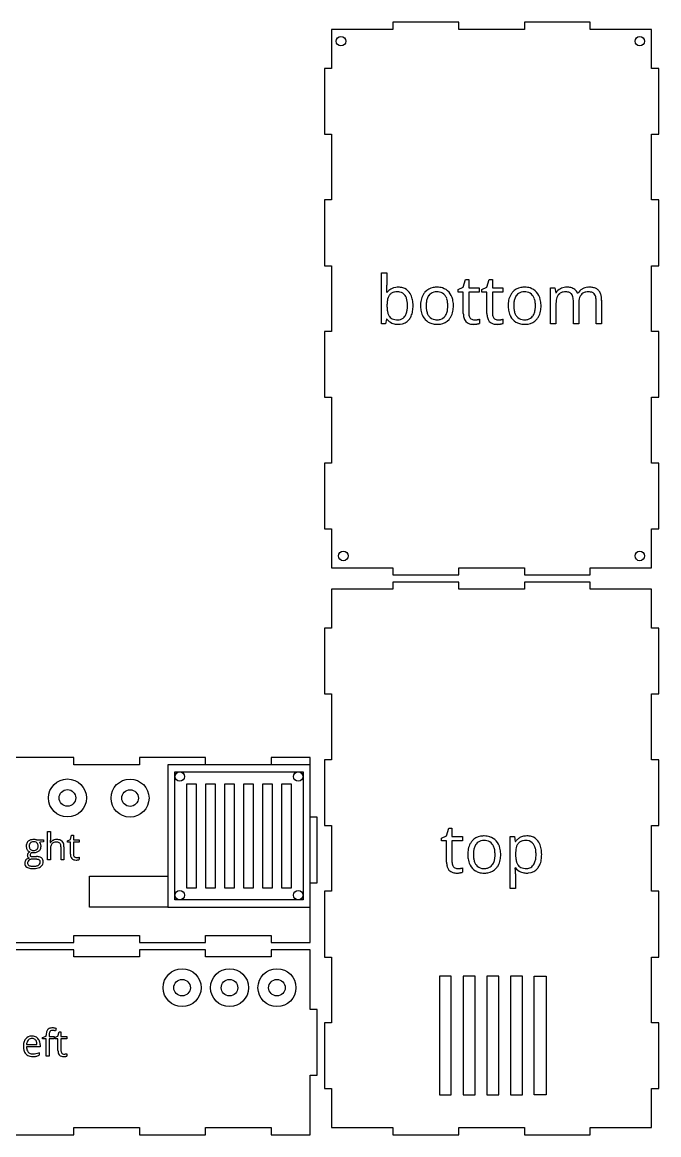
# Model space of a CAD drawing. Header units: centimetres. Extents: x 0 to 52.1, y 0 to 47.2.
# Drawn here: x 25.26 to 52.1, y 0.3 to 47.2 of the extents above; entities that cross this region are included whole.
import ezdxf

# ---------------------------------------------------------------- set-up
doc = ezdxf.new("R2010")
doc.units = ezdxf.units.CM
doc.header["$MEASUREMENT"] = 0
for name, color, linetype in [('box v5_bottom_labelLayer', 7, 'Continuous'), ('box v5_bottom_outsideCutPath', 7, 'Continuous'), ('box v5_left_labelLayer', 7, 'Continuous'), ('box v5_left_outsideCutPath', 7, 'Continuous'), ('box v5_right_labelLayer', 7, 'Continuous'), ('box v5_right_outsideCutPath', 7, 'Continuous'), ('box v5_Sketch13', 7, 'Continuous'), ('box v5_Sketch15', 7, 'Continuous'), ('box v5_Sketch16', 7, 'Continuous'), ('box v5_Sketch19', 7, 'Continuous'), ('box v5_top_labelLayer', 7, 'Continuous'), ('box v5_top_outsideCutPath', 7, 'Continuous')]:
    doc.layers.add(name, color=color, linetype=linetype)

msp = doc.modelspace()

# ---------------------------------------------------------------- linework, layer by layer
at = {"layer": 'box v5_bottom_labelLayer'}
for p, q in [((40.411, 34.493), (40.411, 36.635)), ((40.411, 36.635), (40.64, 36.635)), ((40.64, 36.635), (40.64, 36.115)), ((43.859, 36.029), (43.955, 36.351)), ((43.955, 36.351), (44.088, 36.351)), ((44.088, 36.351), (44.088, 36.002)), ((44.854, 36.029), (44.951, 36.351)), ((44.951, 36.351), (45.083, 36.351)), ((45.083, 36.351), (45.083, 36.002)), ((40.629, 35.801), (40.64, 35.801)), ((43.643, 35.934), (43.859, 36.029)), ((43.643, 35.824), (43.643, 35.934)), ((43.859, 35.824), (43.643, 35.824)), ((43.859, 34.926), (43.859, 35.824)), ((44.088, 36.002), (44.525, 36.002)), ((44.525, 35.824), (44.088, 35.824)), ((44.088, 35.824), (44.088, 34.936)), ((44.525, 36.002), (44.525, 35.824)), ((44.638, 35.934), (44.854, 36.029)), ((44.638, 35.824), (44.638, 35.934)), ((44.854, 35.824), (44.638, 35.824)), ((44.854, 34.926), (44.854, 35.824)), ((45.083, 36.002), (45.521, 36.002)), ((45.083, 35.824), (45.083, 34.936)), ((45.521, 35.824), (45.083, 35.824)), ((45.521, 36.002), (45.521, 35.824)), ((47.537, 36.002), (47.723, 36.002)), ((47.537, 34.493), (47.537, 36.002)), ((47.723, 36.002), (47.76, 35.795)), ((47.76, 35.795), (47.771, 35.795)), ((48.68, 35.773), (48.691, 35.773)), ((47.765, 35.284), (47.765, 34.493)), ((48.498, 34.493), (48.498, 35.474)), ((48.726, 35.335), (48.726, 34.493)), ((49.46, 34.493), (49.46, 35.474)), ((49.689, 35.477), (49.689, 34.493)), ((40.575, 34.493), (40.411, 34.493)), ((40.623, 34.687), (40.575, 34.493)), ((40.64, 34.687), (40.623, 34.687)), ((44.536, 34.681), (44.536, 34.506)), ((45.532, 34.681), (45.532, 34.506)), ((47.765, 34.493), (47.537, 34.493)), ((48.726, 34.493), (48.498, 34.493)), ((49.689, 34.493), (49.46, 34.493))]:
    msp.add_line(p, q, dxfattribs=at)
for centre, radius, start, end in [((35.874, 36.111), 4.766, 358.1123, 0.0484), ((37.2, 36.066), 3.438, 355.7239, 358.1259), ((37.784, 36.026), 2.854, 355.4715, 355.6528), ((41.066, 35.503), 0.52, 95.1835, 145.1109), ((41.057, 35.467), 0.391, 143.3382, 161.256), ((40.984, 35.515), 0.304, 120.1403, 142.4249), ((41.028, 35.433), 0.397, 100.4469, 119.6701), ((41.075, 35.193), 0.642, 89.5731, 100.7324), ((41.112, 35.246), 0.781, 89.8743, 96.8146), ((41.084, 35.306), 0.529, 78.6781, 90.375), ((41.12, 35.328), 0.699, 74.2393, 90.5624), ((41.128, 35.497), 0.333, 35.5408, 79.8011), ((41.166, 35.497), 0.523, 38.5631, 74.067), ((41.091, 35.47), 0.379, 32.7034, 35.5243), ((40.989, 35.412), 0.497, 15.7779, 32.0151), ((41.047, 35.405), 0.674, 16.4709, 38.4075), ((42.839, 35.336), 0.776, 150.7111, 169.4695), ((42.71, 35.402), 0.631, 138.176, 150.2287), ((42.689, 35.419), 0.605, 99.1759, 137.9833), ((42.783, 35.403), 0.473, 142.9026, 162.375), ((42.694, 35.465), 0.364, 103.4685, 142.3119), ((42.748, 35.141), 0.888, 89.7326, 100.076), ((42.74, 35.291), 0.544, 89.4806, 103.8805), ((42.748, 35.259), 0.576, 79.3453, 90.3175), ((42.759, 35.261), 0.768, 73.5223, 90.5692), ((42.792, 35.454), 0.376, 37.9578, 80.4006), ((42.805, 35.425), 0.598, 41.1446, 73.2134), ((42.715, 35.4), 0.471, 20.0257, 37.4351), ((42.719, 35.351), 0.712, 13.5014, 41.0703), ((46.533, 35.336), 0.776, 150.7111, 169.4695), ((46.405, 35.402), 0.631, 138.176, 150.2287), ((46.383, 35.419), 0.605, 99.1759, 137.9833), ((46.478, 35.403), 0.473, 142.9026, 162.375), ((46.389, 35.465), 0.364, 103.4685, 142.3119), ((46.442, 35.141), 0.888, 89.7326, 100.076), ((46.434, 35.291), 0.544, 89.4806, 103.8805), ((46.443, 35.259), 0.576, 79.3453, 90.3175), ((46.454, 35.261), 0.768, 73.5223, 90.5692), ((46.486, 35.454), 0.376, 37.9578, 80.4006), ((46.499, 35.425), 0.598, 41.1446, 73.2134), ((46.409, 35.4), 0.471, 20.0257, 37.4351), ((46.413, 35.351), 0.712, 13.5014, 41.0703), ((48.158, 35.567), 0.449, 117.121, 149.5424), ((48.172, 35.476), 0.383, 143.077, 161.3914), ((48.102, 35.523), 0.3, 123.7021, 142.3022), ((48.132, 35.472), 0.359, 101.1546, 123.0656), ((48.204, 35.486), 0.543, 93.8343, 117.5072), ((48.175, 35.267), 0.568, 89.5573, 101.4832), ((48.217, 35.374), 0.655, 89.9662, 94.2832), ((48.181, 35.3), 0.535, 85.5238, 90.0793), ((48.224, 35.281), 0.748, 77.5572, 90.5513), ((48.196, 35.455), 0.379, 72.3601, 85.9562), ((48.24, 35.587), 0.24, 41.0611, 72.8994), ((48.294, 35.58), 0.442, 52.7027, 78.0054), ((48.209, 35.567), 0.276, 20.7071, 40.0217), ((48.072, 35.515), 0.423, 7.9864, 20.795), ((48.318, 35.626), 0.39, 22.2098, 51.4971), ((49.105, 35.536), 0.477, 119.4042, 150.1829), ((49.122, 35.475), 0.378, 140.9765, 161.17), ((49.061, 35.519), 0.303, 122.3597, 140.2884), ((49.158, 35.455), 0.573, 118.2583, 120.063), ((49.158, 35.449), 0.579, 95.8635, 117.9693), ((49.095, 35.459), 0.372, 101.0032, 121.784), ((49.139, 35.247), 0.588, 89.5621, 101.2962), ((49.177, 35.308), 0.721, 89.9197, 96.2618), ((49.144, 35.304), 0.531, 85.8144, 90.0686), ((49.183, 35.235), 0.795, 79.9361, 90.3804), ((49.158, 35.455), 0.379, 72.6396, 86.2568), ((49.202, 35.587), 0.241, 41.0408, 73.1793), ((49.236, 35.521), 0.503, 62.9723, 80.1665), ((49.172, 35.567), 0.276, 20.7071, 40.0217), ((49.034, 35.515), 0.423, 7.9864, 20.795), ((49.292, 35.635), 0.377, 44.229, 62.6229), ((49.275, 35.628), 0.394, 19.5612, 43.3161), ((49.036, 35.538), 0.649, 7.5042, 19.9645), ((42.401, 35.25), 1.761, 177.6177, 180.0425), ((42.151, 35.243), 1.511, 179.7763, 185.7075), ((41.871, 35.277), 1.231, 171.0668, 177.8457), ((41.362, 35.359), 0.715, 160.8927, 171.2334), ((40.661, 35.315), 0.838, 6.1649, 16.0396), ((40.153, 35.257), 1.35, 359.7681, 6.3095), ((40.193, 35.246), 1.31, 353.4935, 0.2205), ((40.705, 35.298), 1.032, 5.1339, 16.7973), ((40.4, 35.241), 1.34, 350.6563, 0.338), ((40.273, 35.252), 1.467, 359.8779, 5.4094), ((43.242, 35.257), 1.187, 169.2443, 180.3881), ((43.199, 35.244), 1.143, 179.7745, 189.0933), ((43.5, 35.254), 1.208, 173.0086, 180.2464), ((43.449, 35.243), 1.157, 179.706, 187.9161), ((43.063, 35.309), 0.768, 162.0653, 173.1675), ((42.482, 35.314), 0.719, 7.744, 20.069), ((42.064, 35.254), 1.14, 359.7076, 7.8973), ((42.001, 35.244), 1.204, 353.5363, 0.2014), ((42.386, 35.264), 1.055, 1.1277, 13.88), ((42.261, 35.241), 1.181, 349.1762, 0.3863), ((42.1, 35.249), 1.342, 359.9919, 1.5419), ((46.936, 35.257), 1.187, 169.2443, 180.3881), ((46.893, 35.244), 1.143, 179.7745, 189.0933), ((47.194, 35.254), 1.208, 173.0086, 180.2464), ((47.144, 35.243), 1.157, 179.706, 187.9161), ((46.758, 35.309), 0.768, 162.0653, 173.1675), ((46.176, 35.314), 0.719, 7.744, 20.069), ((45.759, 35.254), 1.14, 359.7076, 7.8973), ((45.695, 35.244), 1.204, 353.5363, 0.2014), ((46.081, 35.264), 1.055, 1.1277, 13.88), ((45.955, 35.241), 1.181, 349.1762, 0.3863), ((45.795, 35.249), 1.342, 359.9919, 1.5419), ((49.357, 35.285), 1.591, 178.0976, 180.0253), ((48.914, 35.305), 1.149, 171.3042, 178.3502), ((48.451, 35.377), 0.68, 161.0235, 171.4469), ((47.824, 35.478), 0.674, 359.6948, 8.1472), ((49.731, 35.341), 1.005, 172.3777, 180.183), ((50, 35.335), 1.273, 179.8945, 180.0001), ((49.35, 35.393), 0.62, 160.8732, 172.5272), ((48.786, 35.478), 0.674, 359.6948, 8.1472), ((48.641, 35.482), 1.048, 359.7107, 7.6907), ((41.555, 35.181), 0.912, 185.5925, 194.2051), ((41.173, 35.082), 0.518, 193.943, 208.0218), ((41.019, 35.004), 0.345, 208.5537, 217.5605), ((41.006, 34.998), 0.332, 218.169, 253.8047), ((41.124, 34.99), 0.329, 286.0163, 326.8497), ((40.961, 35.098), 0.525, 326.7105, 343.6662), ((40.655, 35.191), 0.845, 343.4171, 353.6369), ((41.072, 35.072), 0.642, 321.3161, 335.5436), ((40.867, 35.161), 0.866, 335.8306, 350.8255), ((42.905, 35.194), 0.846, 188.9103, 205.3171), ((42.818, 35.158), 0.751, 205.656, 208.4461), ((42.705, 35.089), 0.619, 207.7947, 238.6758), ((43.025, 35.182), 0.729, 187.7639, 200.0977), ((42.791, 35.096), 0.48, 200.0846, 216.9132), ((42.706, 35.035), 0.375, 217.301, 261.7099), ((42.795, 35.031), 0.369, 284.5662, 322.6334), ((42.697, 35.102), 0.491, 323.0089, 342.639), ((42.416, 35.194), 0.786, 342.3616, 353.7538), ((42.781, 35.098), 0.638, 318.144, 329.7566), ((42.659, 35.161), 0.775, 330.2507, 349.4116), ((44.577, 34.918), 0.718, 179.3551, 192.8478), ((44.217, 34.821), 0.346, 190.3818, 253.8772), ((44.548, 34.933), 0.46, 179.6416, 189.7506), ((44.385, 34.904), 0.295, 189.548, 205.7874), ((44.319, 34.873), 0.222, 206.1294, 221.4084), ((44.311, 34.868), 0.212, 221.5949, 262.3505), ((45.573, 34.918), 0.718, 179.3551, 192.8478), ((45.212, 34.821), 0.346, 190.3818, 253.8772), ((45.543, 34.933), 0.46, 179.6416, 189.7506), ((45.381, 34.904), 0.295, 189.548, 205.7874), ((45.314, 34.873), 0.222, 206.1294, 221.4084), ((45.307, 34.868), 0.212, 221.5949, 262.3505), ((46.599, 35.194), 0.846, 188.9103, 205.3171), ((46.512, 35.158), 0.751, 205.656, 208.4461), ((46.399, 35.089), 0.619, 207.7947, 238.6758), ((46.719, 35.182), 0.729, 187.7639, 200.0977), ((46.485, 35.096), 0.48, 200.0846, 216.9132), ((46.4, 35.035), 0.375, 217.301, 261.7099), ((46.489, 35.031), 0.369, 284.5662, 322.6334), ((46.391, 35.102), 0.491, 323.0089, 342.639), ((46.11, 35.194), 0.786, 342.3616, 353.7538), ((46.475, 35.098), 0.638, 318.144, 329.7566), ((46.353, 35.161), 0.775, 330.2507, 349.4116), ((41.051, 34.981), 0.506, 215.585, 245.8362), ((41.09, 35.07), 0.603, 245.9802, 255.5456), ((41.068, 35.188), 0.531, 253.1382, 266.8483), ((41.109, 35.158), 0.693, 255.7755, 270.3186), ((41.085, 35.391), 0.735, 266.3775, 270.0511), ((41.091, 35.112), 0.456, 269.3869, 285.8631), ((41.114, 35.24), 0.775, 269.9226, 275.5481), ((41.151, 35.008), 0.541, 274.064, 321.4081), ((42.712, 35.104), 0.636, 238.8116, 253.2428), ((42.737, 35.199), 0.734, 253.5437, 270.4182), ((42.745, 35.224), 0.568, 260.5033, 270.2477), ((42.746, 35.353), 0.888, 269.7503, 279.8033), ((42.753, 35.187), 0.531, 269.4482, 284.7256), ((42.803, 35.08), 0.609, 278.8959, 317.9979), ((44.288, 35.062), 0.597, 253.7848, 270.8852), ((44.329, 34.959), 0.306, 261.3266, 270.1913), ((44.297, 35.051), 0.586, 270.0031, 270.7603), ((44.293, 35.177), 0.713, 270.8932, 275.5484), ((44.331, 35.404), 0.751, 269.8804, 278.3028), ((44.267, 35.454), 0.991, 275.526, 279.294), ((44.29, 35.321), 0.855, 279.1862, 280.1143), ((44.339, 35.346), 0.692, 278.4154, 279.0079), ((44.329, 35.113), 0.643, 280.0069, 283.3736), ((44.254, 35.884), 1.236, 278.959, 280.5104), ((44.386, 34.874), 0.398, 283.307, 288.1198), ((44.335, 35.453), 0.798, 280.4848, 282.6268), ((44.405, 35.141), 0.478, 282.5877, 285.5795), ((44.44, 34.71), 0.225, 287.9888, 295.3048), ((44.44, 35.011), 0.344, 285.7245, 286.2558), ((45.283, 35.062), 0.597, 253.7848, 270.8852), ((45.324, 34.959), 0.306, 261.3266, 270.1913), ((45.292, 35.051), 0.586, 270.0031, 270.7603), ((45.289, 35.177), 0.713, 270.8932, 275.5484), ((45.327, 35.404), 0.751, 269.8804, 278.3028), ((45.262, 35.454), 0.991, 275.526, 279.294), ((45.286, 35.321), 0.855, 279.1862, 280.1143), ((45.334, 35.346), 0.692, 278.4154, 279.0079), ((45.324, 35.113), 0.643, 280.0069, 283.3736), ((45.25, 35.884), 1.236, 278.959, 280.5104), ((45.382, 34.874), 0.398, 283.307, 288.1198), ((45.33, 35.453), 0.798, 280.4848, 282.6268), ((45.401, 35.141), 0.478, 282.5877, 285.5795), ((45.436, 34.71), 0.225, 287.9888, 295.3048), ((45.436, 35.011), 0.344, 285.7245, 286.2558), ((46.407, 35.104), 0.636, 238.8116, 253.2428), ((46.431, 35.199), 0.734, 253.5437, 270.4182), ((46.44, 35.224), 0.568, 260.5033, 270.2477), ((46.44, 35.353), 0.888, 269.7503, 279.8033), ((46.447, 35.187), 0.531, 269.4482, 284.7256), ((46.497, 35.08), 0.609, 278.8959, 317.9979)]:
    msp.add_arc(centre, radius, start, end, dxfattribs=at)
at = {"layer": 'box v5_bottom_outsideCutPath'}
for p, q in [((43.664, 47.2), (40.891, 47.2)), ((40.891, 47.2), (40.891, 46.9)), ((43.664, 46.9), (43.664, 47.2)), ((46.436, 47.2), (46.436, 46.9)), ((49.209, 47.2), (46.436, 47.2)), ((49.209, 46.9), (49.209, 47.2)), ((38.3, 46.9), (38.3, 45.253)), ((40.891, 46.9), (38.3, 46.9)), ((46.436, 46.9), (43.664, 46.9)), ((51.8, 46.9), (49.209, 46.9)), ((51.8, 45.253), (51.8, 46.9)), ((38.3, 45.253), (38, 45.253)), ((38, 45.253), (38, 42.481)), ((52.1, 45.253), (51.8, 45.253)), ((52.1, 42.481), (52.1, 45.253)), ((38, 42.481), (38.3, 42.481)), ((38.3, 42.481), (38.3, 39.709)), ((51.8, 39.709), (51.8, 42.481)), ((51.8, 42.481), (52.1, 42.481)), ((38.3, 39.709), (38, 39.709)), ((38, 39.709), (38, 36.936)), ((52.1, 39.709), (51.8, 39.709)), ((52.1, 36.936), (52.1, 39.709)), ((38, 36.936), (38.3, 36.936)), ((38.3, 36.936), (38.3, 34.164)), ((51.8, 36.936), (52.1, 36.936)), ((51.8, 34.164), (51.8, 36.936)), ((38.3, 34.164), (38, 34.164)), ((38, 34.164), (38, 31.391)), ((52.1, 34.164), (51.8, 34.164)), ((52.1, 31.391), (52.1, 34.164)), ((38, 31.391), (38.3, 31.391)), ((38.3, 31.391), (38.3, 28.619)), ((51.8, 28.619), (51.8, 31.391)), ((51.8, 31.391), (52.1, 31.391)), ((38.3, 28.619), (38, 28.619)), ((38, 28.619), (38, 25.847)), ((52.1, 28.619), (51.8, 28.619)), ((52.1, 25.847), (52.1, 28.619)), ((38, 25.847), (38.3, 25.847)), ((38.3, 25.847), (38.3, 24.2)), ((51.8, 24.2), (51.8, 25.847)), ((51.8, 25.847), (52.1, 25.847)), ((38.3, 24.2), (40.891, 24.2)), ((40.891, 24.2), (40.891, 23.9)), ((43.664, 23.9), (43.664, 24.2)), ((43.664, 24.2), (46.436, 24.2)), ((46.436, 24.2), (46.436, 23.9)), ((49.209, 23.9), (49.209, 24.2)), ((49.209, 24.2), (51.8, 24.2)), ((40.891, 23.9), (43.664, 23.9)), ((46.436, 23.9), (49.209, 23.9))]:
    msp.add_line(p, q, dxfattribs=at)
at = {"layer": 'box v5_left_labelLayer'}
for p, q in [((26.69, 4.778), (26.657, 4.676)), ((26.117, 4.405), (26.266, 4.45)), ((26.117, 4.347), (26.117, 4.405)), ((26.266, 4.347), (26.117, 4.347)), ((26.266, 4.45), (26.266, 4.497)), ((26.266, 3.611), (26.266, 4.347)), ((26.392, 4.5), (26.392, 4.446)), ((26.392, 4.446), (26.605, 4.446)), ((26.605, 4.347), (26.392, 4.347)), ((26.392, 4.347), (26.392, 3.611)), ((26.605, 4.446), (26.605, 4.347)), ((26.647, 4.408), (26.766, 4.461)), ((26.647, 4.347), (26.647, 4.408)), ((26.766, 4.347), (26.647, 4.347)), ((26.766, 4.461), (26.82, 4.639)), ((26.766, 3.851), (26.766, 4.347)), ((26.82, 4.639), (26.893, 4.639)), ((26.893, 4.639), (26.893, 4.446)), ((26.893, 4.446), (27.135, 4.446)), ((26.893, 4.347), (26.893, 3.856)), ((27.135, 4.347), (26.893, 4.347)), ((27.135, 4.446), (27.135, 4.347)), ((26.013, 4.005), (25.438, 4.005)), ((25.441, 4.108), (25.877, 4.108)), ((25.977, 3.762), (25.977, 3.65)), ((26.013, 4.085), (26.013, 4.005)), ((26.392, 3.611), (26.266, 3.611)), ((27.141, 3.715), (27.141, 3.618))]:
    msp.add_line(p, q, dxfattribs=at)
for centre, radius, start, end in [((26.537, 4.559), 0.265, 141.7434, 168.2322), ((26.498, 4.579), 0.222, 98.2552, 139.6203), ((26.516, 4.589), 0.11, 102.7677, 144.338), ((26.533, 4.42), 0.384, 89.6697, 99.9314), ((26.531, 4.53), 0.171, 89.4859, 103.4198), ((26.532, 4.428), 0.272, 83.0761, 89.7927), ((26.533, 4.397), 0.407, 81.5641, 89.7017), ((26.515, 4.295), 0.406, 76.5183, 83.0217), ((26.504, 4.198), 0.609, 75.974, 81.6565), ((26.455, 3.994), 0.819, 73.2964, 76.0946), ((25.754, 4.07), 0.443, 149.4071, 169.1854), ((25.694, 4.102), 0.374, 140.1056, 148.9067), ((25.657, 4.136), 0.324, 92.4763, 140.5386), ((25.697, 4.123), 0.25, 138.0995, 160.5866), ((25.654, 4.16), 0.193, 106.4657, 137.9176), ((25.669, 4.106), 0.249, 89.4422, 106.209), ((25.673, 4.014), 0.447, 89.9638, 93.9177), ((25.673, 4.095), 0.26, 79.6469, 90.291), ((25.677, 4.076), 0.385, 74.2126, 90.545), ((25.692, 4.18), 0.173, 40.0823, 80.6243), ((25.701, 4.165), 0.293, 41.2065, 74.0233), ((25.674, 4.166), 0.196, 23.4821, 39.7072), ((25.601, 4.136), 0.275, 8.7342, 23.2772), ((25.655, 4.125), 0.354, 11.5994, 41.1496), ((26.778, 4.503), 0.512, 167.5776, 180.6587), ((26.989, 4.5), 0.597, 178.1973, 180.0231), ((26.826, 4.507), 0.433, 171.6527, 178.4384), ((26.653, 4.533), 0.258, 161.8437, 171.7847), ((26.547, 4.569), 0.146, 145.0688, 162.1802), ((26.467, 4.093), 0.614, 71.9613, 76.5918), ((25.971, 4.026), 0.664, 168.9539, 180.3843), ((26.029, 4.021), 0.722, 179.9887, 181.7991), ((25.867, 4.012), 0.56, 181.3574, 194.492), ((25.686, 3.962), 0.372, 194.0877, 223.0538), ((25.945, 4.016), 0.508, 181.1447, 190.8007), ((25.917, 4.065), 0.478, 172.1545, 174.7615), ((25.808, 4.082), 0.368, 160.3353, 172.5315), ((25.766, 3.98), 0.325, 190.6006, 206.0275), ((25.687, 3.943), 0.237, 206.295, 222.5558), ((25.68, 3.939), 0.23, 223.0645, 258.1401), ((25.708, 4.374), 0.668, 270.1984, 292.209), ((25.447, 4.111), 0.431, 359.6745, 8.9225), ((25.676, 4.466), 0.765, 291.8256, 293.1613), ((25.498, 4.089), 0.515, 359.6148, 12.0336), ((27.164, 3.846), 0.397, 179.3551, 192.8477), ((26.964, 3.792), 0.191, 190.3818, 253.8772), ((27.147, 3.855), 0.255, 179.6417, 189.7506), ((27.058, 3.838), 0.163, 189.5479, 205.7874), ((27.021, 3.821), 0.123, 206.1295, 221.4084), ((25.666, 3.948), 0.348, 223.5466, 256.1957), ((25.702, 4.087), 0.491, 256.0088, 270.4848), ((25.708, 4.054), 0.348, 257.5312, 270.4319), ((25.707, 4.626), 1.03, 269.967, 271.9931), ((25.716, 4.377), 0.782, 271.912, 275.9727), ((25.743, 4.128), 0.531, 275.9055, 281.6604), ((25.73, 4.176), 0.58, 281.9936, 287.8851), ((25.675, 4.346), 0.759, 287.9023, 293.4862), ((27.004, 3.926), 0.33, 253.7848, 270.8853), ((27.016, 3.818), 0.117, 221.5949, 262.3505), ((27.026, 3.869), 0.169, 261.3267, 270.1913), ((27.009, 3.92), 0.324, 270.0032, 270.7607), ((27.007, 3.99), 0.394, 270.8932, 275.5484), ((27.028, 4.115), 0.415, 269.8803, 278.3029), ((26.992, 4.143), 0.548, 275.5261, 279.294), ((27.005, 4.069), 0.473, 279.1864, 280.1144), ((27.032, 4.083), 0.382, 278.4153, 279.0084), ((27.026, 3.954), 0.356, 280.0071, 283.3734), ((26.985, 4.381), 0.684, 278.959, 280.5105), ((27.058, 3.822), 0.22, 283.307, 288.1197), ((27.03, 4.142), 0.442, 280.4848, 282.6269), ((27.068, 3.969), 0.264, 282.5877, 285.5794), ((27.088, 3.731), 0.124, 287.9888, 295.3048), ((27.088, 3.897), 0.19, 285.724, 286.257)]:
    msp.add_arc(centre, radius, start, end, dxfattribs=at)
at = {"layer": 'box v5_left_outsideCutPath'}
for p, q in [((27.436, 8.1), (24.664, 8.1)), ((27.436, 7.8), (27.436, 8.1)), ((32.981, 8.1), (30.209, 8.1)), ((30.209, 8.1), (30.209, 7.8)), ((32.981, 7.8), (32.981, 8.1)), ((37.4, 8.1), (35.753, 8.1)), ((35.753, 8.1), (35.753, 7.8)), ((37.4, 5.586), (37.4, 8.1)), ((30.209, 7.8), (27.436, 7.8)), ((35.753, 7.8), (32.981, 7.8)), ((37.7, 5.586), (37.4, 5.586)), ((37.7, 2.814), (37.7, 5.586)), ((37.4, 2.814), (37.7, 2.814)), ((37.4, 0.3), (37.4, 2.814)), ((27.436, 0.6), (30.209, 0.6)), ((27.436, 0.3), (27.436, 0.6)), ((30.209, 0.6), (30.209, 0.3)), ((32.981, 0.6), (35.753, 0.6)), ((32.981, 0.3), (32.981, 0.6)), ((35.753, 0.6), (35.753, 0.3)), ((24.664, 0.3), (27.436, 0.3)), ((30.209, 0.3), (32.981, 0.3)), ((35.753, 0.3), (37.4, 0.3))]:
    msp.add_line(p, q, dxfattribs=at)
at = {"layer": 'box v5_right_labelLayer'}
for p, q in [((25.862, 12.73), (26.151, 12.73)), ((26.151, 12.73), (26.151, 12.65)), ((26.322, 13.08), (26.449, 13.08)), ((26.322, 11.895), (26.322, 13.08)), ((26.449, 13.08), (26.449, 12.721)), ((27.169, 12.692), (27.289, 12.745)), ((27.169, 12.631), (27.169, 12.692)), ((27.289, 12.745), (27.342, 12.923)), ((27.342, 12.923), (27.415, 12.923)), ((27.415, 12.923), (27.415, 12.73)), ((27.415, 12.73), (27.658, 12.73)), ((27.658, 12.73), (27.658, 12.631)), ((26.151, 12.65), (25.996, 12.631)), ((26.443, 12.614), (26.45, 12.614)), ((26.449, 12.331), (26.449, 11.895)), ((26.894, 11.895), (26.894, 12.435)), ((27.02, 12.439), (27.02, 11.895)), ((27.289, 12.631), (27.169, 12.631)), ((27.289, 12.135), (27.289, 12.631)), ((27.658, 12.631), (27.415, 12.631)), ((27.415, 12.631), (27.415, 12.14)), ((25.819, 11.914), (25.667, 11.914)), ((25.711, 12.027), (25.859, 12.027)), ((26.449, 11.895), (26.322, 11.895)), ((27.02, 11.895), (26.894, 11.895)), ((27.664, 11.999), (27.664, 11.902))]:
    msp.add_line(p, q, dxfattribs=at)
for centre, radius, start, end in [((25.673, 12.493), 0.24, 132.3288, 167.3341), ((25.689, 12.47), 0.269, 106.2189, 131.5378), ((25.73, 12.337), 0.408, 93.633, 106.5409), ((25.744, 12.186), 0.558, 89.938, 94.0268), ((25.746, 12.26), 0.485, 82.5852, 90.185), ((25.761, 12.375), 0.369, 74.0089, 82.5695), ((25.698, 12.705), 0.751, 354.9829, 357.8943), ((25.311, 12.72), 1.137, 357.8674, 0.0683), ((26.664, 12.48), 0.253, 119.8316, 147.9726), ((26.695, 12.433), 0.309, 116.6657, 120.4183), ((26.701, 12.418), 0.325, 96.6653, 116.3782), ((26.713, 12.333), 0.41, 89.8927, 96.9959), ((26.717, 12.23), 0.513, 80.6863, 90.3537), ((26.749, 12.418), 0.322, 65.6023, 80.8844), ((26.787, 12.505), 0.228, 46.7401, 65.4131), ((26.79, 12.513), 0.22, 19.2204, 45.7661), ((25.794, 12.462), 0.365, 166.8196, 180.4839), ((25.748, 12.459), 0.319, 179.9759, 183.6207), ((25.69, 12.453), 0.261, 183.0161, 212.3123), ((25.701, 12.46), 0.275, 212.4714, 215.8875), ((25.66, 12.427), 0.222, 215.1641, 247.4748), ((25.713, 11.978), 0.28, 125.2212, 132.8656), ((25.781, 11.883), 0.397, 121.2352, 125.3795), ((25.886, 12.463), 0.333, 175.3393, 180.0864), ((25.801, 12.46), 0.247, 179.5618, 191.6529), ((25.79, 12.472), 0.236, 162.5912, 175.7343), ((25.715, 12.442), 0.159, 191.3555, 213.3661), ((25.71, 12.498), 0.152, 135.584, 163.0016), ((25.694, 12.43), 0.135, 213.9574, 227.7972), ((25.705, 12.502), 0.146, 122.5211, 134.9967), ((25.712, 12.452), 0.163, 228.2621, 254.7341), ((25.718, 12.478), 0.173, 101.062, 121.9739), ((25.771, 12.002), 0.225, 117.3935, 128.4095), ((25.73, 12.539), 0.343, 259.4963, 263.3904), ((25.735, 12.53), 0.245, 254.4017, 267.4349), ((25.737, 12.387), 0.265, 89.5859, 101.3334), ((25.736, 12.602), 0.406, 263.4837, 270.1272), ((25.741, 12.61), 0.326, 267.0154, 270.0324), ((25.738, 12.745), 0.549, 269.9692, 272.9312), ((25.742, 12.378), 0.275, 76.1095, 90.7028), ((25.745, 12.56), 0.275, 269.2257, 284.3773), ((25.747, 12.613), 0.417, 272.5335, 285.258), ((25.778, 12.504), 0.144, 13.9536, 77.6674), ((25.782, 12.429), 0.139, 282.7797, 346.4828), ((25.785, 12.482), 0.28, 284.9316, 310.6223), ((25.654, 12.468), 0.272, 359.1806, 15.0432), ((25.67, 12.461), 0.256, 345.4362, 0.7466), ((25.815, 12.447), 0.234, 310.6098, 342.0924), ((25.835, 12.504), 0.205, 29.4584, 38.3577), ((25.751, 12.456), 0.302, 23.1846, 29.5422), ((25.671, 12.42), 0.39, 21.2507, 23.3488), ((25.807, 12.475), 0.243, 6.8505, 20.9872), ((25.761, 12.462), 0.29, 342.565, 0.5958), ((25.739, 12.465), 0.312, 359.8711, 7.0432), ((25.953, 12.683), 0.495, 351.9713, 354.9619), ((27.054, 12.341), 0.605, 171.3202, 178.3407), ((27.265, 12.332), 0.816, 178.108, 180.0229), ((26.818, 12.378), 0.366, 160.1567, 171.5313), ((26.672, 12.432), 0.21, 140.6208, 160.5049), ((26.644, 12.451), 0.177, 118.4551, 139.6706), ((26.672, 12.397), 0.238, 100.1068, 118.0847), ((26.699, 12.255), 0.383, 89.592, 100.3595), ((26.703, 12.302), 0.335, 84.0198, 90.151), ((26.715, 12.41), 0.227, 71.0828, 84.3691), ((26.744, 12.489), 0.143, 43.3791, 71.5386), ((26.736, 12.486), 0.15, 22.7025, 42.342), ((26.669, 12.458), 0.223, 8.4931, 22.658), ((26.536, 12.437), 0.357, 359.6714, 8.6877), ((26.663, 12.466), 0.356, 6.4734, 19.6468), ((26.473, 12.441), 0.547, 359.7945, 6.7744), ((25.557, 11.756), 0.193, 138.3916, 181.0053), ((25.63, 11.753), 0.267, 179.9784, 183.0226), ((25.568, 11.747), 0.205, 182.208, 207.7462), ((25.577, 11.738), 0.221, 113.8122, 138.3496), ((25.618, 12.077), 0.145, 161.7226, 180.4843), ((25.619, 12.076), 0.145, 179.9837, 182.9377), ((25.591, 12.073), 0.117, 182.1768, 215.3415), ((25.602, 12.082), 0.128, 144.4964, 161.335), ((25.688, 11.756), 0.202, 168.2581, 180.382), ((25.612, 11.753), 0.127, 179.2208, 200.9355), ((25.616, 11.655), 0.313, 102.2871, 114.1173), ((25.62, 11.772), 0.133, 130.7945, 169.0413), ((25.622, 12.096), 0.156, 215.4651, 217.1747), ((25.645, 12.05), 0.181, 132.7259, 144.148), ((25.604, 12.08), 0.131, 216.5861, 245.4969), ((25.629, 11.76), 0.148, 117.2305, 130.5023), ((25.647, 11.723), 0.19, 99.8103, 116.823), ((25.682, 12.095), 0.0951, 147.5369, 180.2592), ((25.652, 12.094), 0.0655, 179.2919, 198.3581), ((25.64, 12.09), 0.0529, 199.2292, 239.5691), ((25.713, 12.074), 0.133, 128.0882, 147.14), ((25.65, 12.104), 0.0703, 238.221, 239.8449), ((25.658, 12.121), 0.0887, 240.7303, 254.5026), ((25.665, 11.623), 0.291, 89.6435, 100.0209), ((25.682, 12.204), 0.176, 254.1636, 262.2124), ((25.701, 12.338), 0.311, 262.0556, 267.2083), ((25.711, 12.508), 0.481, 267.092, 270.0863), ((25.821, 11.109), 0.805, 86.5054, 90.1399), ((25.862, 11.51), 0.518, 81.5744, 90.306), ((25.841, 11.437), 0.476, 81.4173, 86.5756), ((25.875, 11.655), 0.256, 73.41, 81.5908), ((25.89, 11.695), 0.33, 68.3672, 81.7399), ((25.915, 11.785), 0.12, 58.9971, 73.8587), ((25.934, 11.82), 0.0797, 31.5095, 58.0777), ((25.88, 11.791), 0.138, 319.0765, 1.1407), ((25.913, 11.808), 0.104, 10.6609, 30.9362), ((25.927, 11.79), 0.229, 52.1879, 68.2501), ((25.847, 11.795), 0.171, 359.5461, 10.9905), ((25.953, 11.825), 0.185, 8.6201, 51.8982), ((25.867, 11.801), 0.274, 340.5269, 0.7202), ((25.862, 11.805), 0.278, 359.743, 9.7326), ((27.686, 12.13), 0.397, 179.3551, 192.8477), ((27.487, 12.076), 0.191, 190.3818, 253.8772), ((27.67, 12.138), 0.255, 179.6417, 189.7506), ((27.58, 12.122), 0.163, 189.5479, 205.7874), ((27.543, 12.105), 0.123, 206.1295, 221.4084), ((27.526, 12.21), 0.33, 253.7848, 270.8853), ((27.539, 12.102), 0.117, 221.5949, 262.3505), ((27.549, 12.153), 0.169, 261.3267, 270.1913), ((27.531, 12.204), 0.324, 270.0032, 270.7607), ((27.529, 12.274), 0.394, 270.8932, 275.5484), ((27.55, 12.399), 0.415, 269.8803, 278.3029), ((27.515, 12.427), 0.548, 275.5261, 279.294), ((27.528, 12.353), 0.473, 279.1864, 280.1144), ((27.554, 12.367), 0.382, 278.4153, 279.0084), ((27.549, 12.238), 0.356, 280.0071, 283.3734), ((27.508, 12.665), 0.684, 278.959, 280.5105), ((27.581, 12.106), 0.22, 283.307, 288.1197), ((27.552, 12.426), 0.442, 280.4848, 282.6269), ((27.591, 12.253), 0.264, 282.5877, 285.5794), ((27.611, 12.015), 0.124, 287.9888, 295.3048), ((27.611, 12.181), 0.19, 285.724, 286.257), ((25.564, 11.749), 0.202, 208.9036, 236.4232), ((25.617, 11.824), 0.294, 235.9668, 251.2229), ((25.597, 11.749), 0.112, 202.0287, 236.1457), ((25.667, 11.971), 0.449, 251.2102, 262.7064), ((25.62, 11.778), 0.148, 235.0634, 238.5042), ((25.646, 11.826), 0.202, 239.1066, 254.4863), ((25.682, 11.947), 0.329, 254.2324, 263.4938), ((25.701, 12.228), 0.708, 262.5635, 270.2699), ((25.704, 12.135), 0.518, 263.4108, 270.1457), ((25.706, 12.26), 0.643, 269.9085, 270.0012), ((25.709, 12.522), 1.002, 269.7545, 276.617), ((25.709, 12.467), 0.85, 269.7958, 275.3991), ((25.741, 12.14), 0.522, 275.2957, 283.3516), ((25.754, 12.149), 0.626, 276.494, 286.4954), ((25.793, 11.927), 0.302, 283.137, 295.8573), ((25.831, 11.843), 0.21, 296.4047, 301.8009), ((25.825, 11.912), 0.379, 286.2542, 302.528), ((25.846, 11.822), 0.184, 301.2231, 318.6238), ((25.865, 11.844), 0.301, 303.1869, 304.1722), ((25.907, 11.791), 0.233, 302.9904, 339.5494)]:
    msp.add_arc(centre, radius, start, end, dxfattribs=at)
at = {"layer": 'box v5_right_outsideCutPath'}
for p, q in [((27.436, 16.2), (24.664, 16.2)), ((27.436, 15.9), (27.436, 16.2)), ((30.209, 16.2), (30.209, 15.9)), ((32.981, 16.2), (30.209, 16.2)), ((32.981, 15.9), (32.981, 16.2)), ((35.753, 16.2), (35.753, 15.9)), ((37.4, 16.2), (35.753, 16.2)), ((37.4, 13.686), (37.4, 16.2)), ((30.209, 15.9), (27.436, 15.9)), ((35.753, 15.9), (32.981, 15.9)), ((37.7, 13.686), (37.4, 13.686)), ((37.7, 10.914), (37.7, 13.686)), ((37.4, 8.4), (37.4, 10.914)), ((37.4, 10.914), (37.7, 10.914)), ((27.436, 8.7), (30.209, 8.7)), ((27.436, 8.4), (27.436, 8.7)), ((30.209, 8.7), (30.209, 8.4)), ((32.981, 8.4), (32.981, 8.7)), ((32.981, 8.7), (35.753, 8.7)), ((35.753, 8.7), (35.753, 8.4)), ((24.664, 8.4), (27.436, 8.4)), ((30.209, 8.4), (32.981, 8.4)), ((35.753, 8.4), (37.4, 8.4))]:
    msp.add_line(p, q, dxfattribs=at)
at = {"layer": 'box v5_Sketch13'}
for p, q in [((27.436, 16.2, 0.3), (24.664, 16.2, 0.3)), ((27.436, 15.9, 0.3), (27.436, 16.2, 0.3)), ((32.981, 16.2, 0.3), (30.209, 16.2, 0.3)), ((30.209, 16.2, 0.3), (30.209, 15.9, 0.3)), ((32.981, 15.9, 0.3), (32.981, 16.2, 0.3)), ((37.4, 16.2, 0.3), (35.753, 16.2, 0.3)), ((35.753, 16.2, 0.3), (35.753, 15.9, 0.3)), ((37.4, 13.686, 0.3), (37.4, 16.2, 0.3)), ((30.209, 15.9, 0.3), (27.436, 15.9, 0.3)), ((37.4, 15.9, 0.3), (31.4, 15.9, 0.3)), ((31.4, 15.9, 0.3), (31.4, 9.9, 0.3)), ((31.7, 15.6, 0.3), (37.1, 15.6, 0.3)), ((31.7, 10.2, 0.3), (31.7, 15.6, 0.3)), ((35.753, 15.9, 0.3), (32.981, 15.9, 0.3)), ((37.1, 15.6, 0.3), (37.1, 10.2, 0.3)), ((37.4, 9.9, 0.3), (37.4, 15.9, 0.3)), ((32.2, 15.1, 0.3), (32.6, 15.1, 0.3)), ((32.2, 10.7, 0.3), (32.2, 15.1, 0.3)), ((32.6, 15.1, 0.3), (32.6, 10.7, 0.3)), ((33, 15.1, 0.3), (33.4, 15.1, 0.3)), ((33, 10.7, 0.3), (33, 15.1, 0.3)), ((33.4, 15.1, 0.3), (33.4, 10.7, 0.3)), ((33.8, 10.7, 0.3), (33.8, 15.1, 0.3)), ((33.8, 15.1, 0.3), (34.2, 15.1, 0.3)), ((34.2, 15.1, 0.3), (34.2, 10.7, 0.3)), ((34.6, 15.1, 0.3), (35, 15.1, 0.3)), ((34.6, 10.7, 0.3), (34.6, 15.1, 0.3)), ((35, 15.1, 0.3), (35, 10.7, 0.3)), ((35.4, 15.1, 0.3), (35.8, 15.1, 0.3)), ((35.4, 10.7, 0.3), (35.4, 15.1, 0.3)), ((35.8, 15.1, 0.3), (35.8, 10.7, 0.3)), ((36.2, 15.1, 0.3), (36.6, 15.1, 0.3)), ((36.2, 10.7, 0.3), (36.2, 15.1, 0.3)), ((36.6, 15.1, 0.3), (36.6, 10.7, 0.3)), ((37.7, 13.686, 0.3), (37.4, 13.686, 0.3)), ((37.7, 10.914, 0.3), (37.7, 13.686, 0.3)), ((28.1, 9.9, 0.3), (28.1, 11.2, 0.3)), ((28.1, 11.2, 0.3), (31.4, 11.2, 0.3)), ((31.4, 11.2, 0.3), (31.4, 9.9, 0.3)), ((37.4, 10.914, 0.3), (37.7, 10.914, 0.3)), ((37.4, 8.4, 0.3), (37.4, 10.914, 0.3)), ((32.6, 10.7, 0.3), (32.2, 10.7, 0.3)), ((33.4, 10.7, 0.3), (33, 10.7, 0.3)), ((34.2, 10.7, 0.3), (33.8, 10.7, 0.3)), ((35, 10.7, 0.3), (34.6, 10.7, 0.3)), ((35.8, 10.7, 0.3), (35.4, 10.7, 0.3)), ((36.6, 10.7, 0.3), (36.2, 10.7, 0.3)), ((31.4, 9.9, 0.3), (28.1, 9.9, 0.3)), ((31.4, 9.9, 0.3), (37.4, 9.9, 0.3)), ((37.1, 10.2, 0.3), (31.7, 10.2, 0.3)), ((27.436, 8.4, 0.3), (27.436, 8.7, 0.3)), ((27.436, 8.7, 0.3), (30.209, 8.7, 0.3)), ((30.209, 8.7, 0.3), (30.209, 8.4, 0.3)), ((32.981, 8.4, 0.3), (32.981, 8.7, 0.3)), ((32.981, 8.7, 0.3), (35.753, 8.7, 0.3)), ((35.753, 8.7, 0.3), (35.753, 8.4, 0.3)), ((24.664, 8.4, 0.3), (27.436, 8.4, 0.3)), ((30.209, 8.4, 0.3), (32.981, 8.4, 0.3)), ((35.753, 8.4, 0.3), (37.4, 8.4, 0.3))]:
    msp.add_line(p, q, dxfattribs=at)
for centre, radius in [((31.9, 15.4, 0.3), 0.2), ((36.9, 15.4, 0.3), 0.2), ((27.165, 14.498, 0.3), 0.8), ((29.805, 14.493, 0.3), 0.8), ((27.165, 14.498, 0.3), 0.35), ((29.805, 14.493, 0.3), 0.35), ((31.9, 10.4, 0.3), 0.2), ((36.9, 10.4, 0.3), 0.2)]:
    msp.add_circle(centre, radius, dxfattribs=at)
at = {"layer": 'box v5_Sketch15'}
for p, q in [((40.891, 47.2, 0.3), (40.891, 46.9, 0.3)), ((43.664, 47.2, 0.3), (40.891, 47.2, 0.3)), ((43.664, 46.9, 0.3), (43.664, 47.2, 0.3)), ((49.209, 47.2, 0.3), (46.436, 47.2, 0.3)), ((46.436, 47.2, 0.3), (46.436, 46.9, 0.3)), ((49.209, 46.9, 0.3), (49.209, 47.2, 0.3)), ((40.891, 46.9, 0.3), (38.3, 46.9, 0.3)), ((38.3, 46.9, 0.3), (38.3, 45.253, 0.3)), ((46.436, 46.9, 0.3), (43.664, 46.9, 0.3)), ((51.8, 46.9, 0.3), (49.209, 46.9, 0.3)), ((51.8, 45.253, 0.3), (51.8, 46.9, 0.3)), ((38, 45.253, 0.3), (38, 42.481, 0.3)), ((38.3, 45.253, 0.3), (38, 45.253, 0.3)), ((52.1, 45.253, 0.3), (51.8, 45.253, 0.3)), ((52.1, 42.481, 0.3), (52.1, 45.253, 0.3)), ((38, 42.481, 0.3), (38.3, 42.481, 0.3)), ((38.3, 42.481, 0.3), (38.3, 39.709, 0.3)), ((51.8, 39.709, 0.3), (51.8, 42.481, 0.3)), ((51.8, 42.481, 0.3), (52.1, 42.481, 0.3)), ((38.3, 39.709, 0.3), (38, 39.709, 0.3)), ((38, 39.709, 0.3), (38, 36.936, 0.3)), ((52.1, 39.709, 0.3), (51.8, 39.709, 0.3)), ((52.1, 36.936, 0.3), (52.1, 39.709, 0.3)), ((38, 36.936, 0.3), (38.3, 36.936, 0.3)), ((38.3, 36.936, 0.3), (38.3, 34.164, 0.3)), ((51.8, 36.936, 0.3), (52.1, 36.936, 0.3)), ((51.8, 34.164, 0.3), (51.8, 36.936, 0.3)), ((38.3, 34.164, 0.3), (38, 34.164, 0.3)), ((38, 34.164, 0.3), (38, 31.391, 0.3)), ((52.1, 34.164, 0.3), (51.8, 34.164, 0.3)), ((52.1, 31.391, 0.3), (52.1, 34.164, 0.3)), ((38, 31.391, 0.3), (38.3, 31.391, 0.3)), ((38.3, 31.391, 0.3), (38.3, 28.619, 0.3)), ((51.8, 28.619, 0.3), (51.8, 31.391, 0.3)), ((51.8, 31.391, 0.3), (52.1, 31.391, 0.3)), ((38.3, 28.619, 0.3), (38, 28.619, 0.3)), ((38, 28.619, 0.3), (38, 25.847, 0.3)), ((52.1, 28.619, 0.3), (51.8, 28.619, 0.3)), ((52.1, 25.847, 0.3), (52.1, 28.619, 0.3)), ((38, 25.847, 0.3), (38.3, 25.847, 0.3)), ((38.3, 25.847, 0.3), (38.3, 24.2, 0.3)), ((51.8, 24.2, 0.3), (51.8, 25.847, 0.3)), ((51.8, 25.847, 0.3), (52.1, 25.847, 0.3)), ((38.3, 24.2, 0.3), (40.891, 24.2, 0.3)), ((40.891, 24.2, 0.3), (40.891, 23.9, 0.3)), ((43.664, 24.2, 0.3), (46.436, 24.2, 0.3)), ((43.664, 23.9, 0.3), (43.664, 24.2, 0.3)), ((46.436, 24.2, 0.3), (46.436, 23.9, 0.3)), ((49.209, 23.9, 0.3), (49.209, 24.2, 0.3)), ((49.209, 24.2, 0.3), (51.8, 24.2, 0.3)), ((40.891, 23.9, 0.3), (43.664, 23.9, 0.3)), ((46.436, 23.9, 0.3), (49.209, 23.9, 0.3))]:
    msp.add_line(p, q, dxfattribs=at)
for centre in [(38.7, 46.4, 0.3), (51.3, 46.4, 0.3), (38.8, 24.7, 0.3), (51.3, 24.7, 0.3)]:
    msp.add_circle(centre, 0.2, dxfattribs=at)
at = {"layer": 'box v5_Sketch16'}
for p, q in [((27.436, 8.1, 0.3), (24.664, 8.1, 0.3)), ((27.436, 7.8, 0.3), (27.436, 8.1, 0.3)), ((32.981, 8.1, 0.3), (30.209, 8.1, 0.3)), ((30.209, 8.1, 0.3), (30.209, 7.8, 0.3)), ((32.981, 7.8, 0.3), (32.981, 8.1, 0.3)), ((37.4, 8.1, 0.3), (35.753, 8.1, 0.3)), ((35.753, 8.1, 0.3), (35.753, 7.8, 0.3)), ((37.4, 5.586, 0.3), (37.4, 8.1, 0.3)), ((30.209, 7.8, 0.3), (27.436, 7.8, 0.3)), ((35.753, 7.8, 0.3), (32.981, 7.8, 0.3)), ((37.7, 5.586, 0.3), (37.4, 5.586, 0.3)), ((37.7, 2.814, 0.3), (37.7, 5.586, 0.3)), ((37.4, 2.814, 0.3), (37.7, 2.814, 0.3)), ((37.4, 0.3, 0.3), (37.4, 2.814, 0.3)), ((27.436, 0.6, 0.3), (30.209, 0.6, 0.3)), ((27.436, 0.3, 0.3), (27.436, 0.6, 0.3)), ((30.209, 0.6, 0.3), (30.209, 0.3, 0.3)), ((32.981, 0.6, 0.3), (35.753, 0.6, 0.3)), ((32.981, 0.3, 0.3), (32.981, 0.6, 0.3)), ((35.753, 0.6, 0.3), (35.753, 0.3, 0.3)), ((24.664, 0.3, 0.3), (27.436, 0.3, 0.3)), ((30.209, 0.3, 0.3), (32.981, 0.3, 0.3)), ((35.753, 0.3, 0.3), (37.4, 0.3, 0.3))]:
    msp.add_line(p, q, dxfattribs=at)
for centre, radius in [((32, 6.5, 0.3), 0.8), ((34, 6.5, 0.3), 0.8), ((36, 6.5, 0.3), 0.8), ((32, 6.5, 0.3), 0.35), ((34, 6.5, 0.3), 0.35), ((36, 6.5, 0.3), 0.35)]:
    msp.add_circle(centre, radius, dxfattribs=at)
at = {"layer": 'box v5_Sketch19'}
for p, q in [((43.664, 23.6, 0.3), (40.891, 23.6, 0.3)), ((40.891, 23.6, 0.3), (40.891, 23.3, 0.3)), ((43.664, 23.3, 0.3), (43.664, 23.6, 0.3)), ((46.436, 23.6, 0.3), (46.436, 23.3, 0.3)), ((49.209, 23.6, 0.3), (46.436, 23.6, 0.3)), ((49.209, 23.3, 0.3), (49.209, 23.6, 0.3)), ((40.891, 23.3, 0.3), (38.3, 23.3, 0.3)), ((38.3, 23.3, 0.3), (38.3, 21.653, 0.3)), ((46.436, 23.3, 0.3), (43.664, 23.3, 0.3)), ((51.8, 23.3, 0.3), (49.209, 23.3, 0.3)), ((51.8, 21.653, 0.3), (51.8, 23.3, 0.3)), ((38, 21.653, 0.3), (38, 18.881, 0.3)), ((38.3, 21.653, 0.3), (38, 21.653, 0.3)), ((52.1, 21.653, 0.3), (51.8, 21.653, 0.3)), ((52.1, 18.881, 0.3), (52.1, 21.653, 0.3)), ((38, 18.881, 0.3), (38.3, 18.881, 0.3)), ((38.3, 18.881, 0.3), (38.3, 16.109, 0.3)), ((51.8, 16.109, 0.3), (51.8, 18.881, 0.3)), ((51.8, 18.881, 0.3), (52.1, 18.881, 0.3)), ((38, 16.109, 0.3), (38, 13.336, 0.3)), ((38.3, 16.109, 0.3), (38, 16.109, 0.3)), ((52.1, 16.109, 0.3), (51.8, 16.109, 0.3)), ((52.1, 13.336, 0.3), (52.1, 16.109, 0.3)), ((38, 13.336, 0.3), (38.3, 13.336, 0.3)), ((38.3, 13.336, 0.3), (38.3, 10.564, 0.3)), ((51.8, 10.564, 0.3), (51.8, 13.336, 0.3)), ((51.8, 13.336, 0.3), (52.1, 13.336, 0.3)), ((38, 10.564, 0.3), (38, 7.791, 0.3)), ((38.3, 10.564, 0.3), (38, 10.564, 0.3)), ((52.1, 10.564, 0.3), (51.8, 10.564, 0.3)), ((52.1, 7.791, 0.3), (52.1, 10.564, 0.3)), ((38, 7.791, 0.3), (38.3, 7.791, 0.3)), ((38.3, 7.791, 0.3), (38.3, 5.019, 0.3)), ((51.8, 5.019, 0.3), (51.8, 7.791, 0.3)), ((51.8, 7.791, 0.3), (52.1, 7.791, 0.3)), ((42.853, 6.988, 0.3), (42.853, 1.988, 0.3)), ((43.353, 6.988, 0.3), (42.853, 6.988, 0.3)), ((43.353, 1.988, 0.3), (43.353, 6.988, 0.3)), ((44.353, 6.988, 0.3), (43.853, 6.988, 0.3)), ((43.853, 6.988, 0.3), (43.853, 1.988, 0.3)), ((44.353, 1.988, 0.3), (44.353, 6.988, 0.3)), ((45.353, 6.988, 0.3), (44.853, 6.988, 0.3)), ((44.853, 6.988, 0.3), (44.853, 1.988, 0.3)), ((45.353, 1.988, 0.3), (45.353, 6.988, 0.3)), ((45.853, 6.988, 0.3), (45.853, 1.988, 0.3)), ((46.353, 6.988, 0.3), (45.853, 6.988, 0.3)), ((46.353, 1.988, 0.3), (46.353, 6.988, 0.3)), ((46.853, 1.988, 0.3), (46.853, 6.988, 0.3)), ((46.853, 6.988, 0.3), (47.353, 6.988, 0.3)), ((47.353, 6.988, 0.3), (47.353, 1.988, 0.3)), ((38, 5.019, 0.3), (38, 2.247, 0.3)), ((38.3, 5.019, 0.3), (38, 5.019, 0.3)), ((52.1, 5.019, 0.3), (51.8, 5.019, 0.3)), ((52.1, 2.247, 0.3), (52.1, 5.019, 0.3)), ((38, 2.247, 0.3), (38.3, 2.247, 0.3)), ((38.3, 2.247, 0.3), (38.3, 0.6, 0.3)), ((42.853, 1.988, 0.3), (43.353, 1.988, 0.3)), ((43.853, 1.988, 0.3), (44.353, 1.988, 0.3)), ((44.853, 1.988, 0.3), (45.353, 1.988, 0.3)), ((45.853, 1.988, 0.3), (46.353, 1.988, 0.3)), ((47.353, 1.988, 0.3), (46.853, 1.988, 0.3)), ((51.8, 0.6, 0.3), (51.8, 2.247, 0.3)), ((51.8, 2.247, 0.3), (52.1, 2.247, 0.3)), ((38.3, 0.6, 0.3), (40.891, 0.6, 0.3)), ((40.891, 0.6, 0.3), (40.891, 0.3, 0.3)), ((43.664, 0.3, 0.3), (43.664, 0.6, 0.3)), ((43.664, 0.6, 0.3), (46.436, 0.6, 0.3)), ((46.436, 0.6, 0.3), (46.436, 0.3, 0.3)), ((49.209, 0.6, 0.3), (51.8, 0.6, 0.3)), ((49.209, 0.3, 0.3), (49.209, 0.6, 0.3)), ((40.891, 0.3, 0.3), (43.664, 0.3, 0.3)), ((46.436, 0.3, 0.3), (49.209, 0.3, 0.3))]:
    msp.add_line(p, q, dxfattribs=at)
at = {"layer": 'box v5_top_labelLayer'}
for p, q in [((43.153, 12.896), (43.249, 13.218)), ((43.249, 13.218), (43.381, 13.218)), ((43.381, 13.218), (43.381, 12.868)), ((42.936, 12.801), (43.153, 12.896)), ((42.936, 12.691), (42.936, 12.801)), ((43.153, 12.691), (42.936, 12.691)), ((43.153, 11.793), (43.153, 12.691)), ((43.381, 12.868), (43.819, 12.868)), ((43.819, 12.691), (43.381, 12.691)), ((43.381, 12.691), (43.381, 11.803)), ((43.819, 12.868), (43.819, 12.691)), ((45.835, 12.868), (46.021, 12.868)), ((45.835, 10.682), (45.835, 12.868)), ((46.021, 12.868), (46.052, 12.662)), ((46.052, 12.662), (46.063, 12.662)), ((46.063, 12.166), (46.063, 12.115)), ((43.83, 11.548), (43.83, 11.373)), ((46.063, 11.553), (46.047, 11.553)), ((46.063, 11.303), (46.063, 10.682)), ((46.063, 10.682), (45.835, 10.682))]:
    msp.add_line(p, q, dxfattribs=at)
for centre, radius, start, end in [((44.703, 12.269), 0.631, 138.176, 150.2287), ((44.681, 12.285), 0.605, 99.1759, 137.9833), ((44.687, 12.332), 0.364, 103.4685, 142.3119), ((44.74, 12.008), 0.888, 89.7326, 100.076), ((44.732, 12.158), 0.544, 89.4806, 103.8805), ((44.741, 12.125), 0.576, 79.3453, 90.3175), ((44.752, 12.128), 0.768, 73.5223, 90.5692), ((44.784, 12.321), 0.376, 37.9578, 80.4006), ((44.797, 12.292), 0.598, 41.1446, 73.2134), ((44.711, 12.218), 0.712, 13.5014, 41.0703), ((46.567, 12.308), 0.615, 132.3565, 144.9196), ((46.473, 12.411), 0.476, 115.4006, 132.3118), ((46.452, 12.29), 0.407, 100.0868, 118.1918), ((46.509, 12.322), 0.572, 97.7066, 114.8821), ((46.499, 12.043), 0.659, 89.5904, 100.3502), ((46.535, 12.155), 0.741, 89.8468, 97.9474), ((46.505, 12.21), 0.492, 84.0379, 90.0848), ((46.544, 12.195), 0.701, 74.1924, 90.5785), ((46.526, 12.345), 0.356, 35.4482, 85.2267), ((46.593, 12.372), 0.518, 38.0523, 74.0417), ((46.459, 12.269), 0.686, 16.3356, 37.9091), ((45.234, 12.123), 1.187, 169.2443, 180.3881), ((44.831, 12.203), 0.776, 150.7111, 169.4695), ((45.492, 12.12), 1.208, 173.0086, 180.2464), ((45.056, 12.176), 0.768, 162.0653, 173.1675), ((44.776, 12.269), 0.473, 142.9026, 162.375), ((44.707, 12.266), 0.471, 20.0257, 37.4351), ((44.475, 12.181), 0.719, 7.744, 20.069), ((44.057, 12.121), 1.14, 359.7076, 7.8973), ((44.379, 12.131), 1.055, 1.1277, 13.88), ((47.518, 12.152), 1.455, 178.0662, 179.4474), ((47.159, 12.169), 1.095, 171.0868, 178.3247), ((46.735, 12.238), 0.666, 160.2896, 171.2453), ((46.478, 12.332), 0.392, 141.8891, 160.5973), ((46.404, 12.384), 0.302, 118.5569, 141.0243), ((46.423, 12.267), 0.485, 19.8991, 35.898), ((46.193, 12.184), 0.73, 7.715, 19.886), ((45.773, 12.124), 1.153, 359.7108, 7.861), ((46.108, 12.161), 1.054, 4.5767, 16.6089), ((45.675, 12.118), 1.488, 359.9003, 4.9018), ((43.871, 11.785), 0.718, 179.3551, 192.8478), ((43.841, 11.8), 0.46, 179.6416, 189.7506), ((45.191, 12.111), 1.143, 179.7745, 189.0933), ((44.897, 12.061), 0.846, 188.9103, 205.3171), ((45.442, 12.109), 1.157, 179.706, 187.9161), ((45.017, 12.048), 0.729, 187.7639, 200.0977), ((44.783, 11.963), 0.48, 200.0846, 216.9132), ((44.689, 11.969), 0.491, 323.0089, 342.639), ((44.408, 12.061), 0.786, 342.3616, 353.7538), ((43.993, 12.111), 1.204, 353.5363, 0.2014), ((44.651, 12.028), 0.775, 330.2507, 349.4116), ((44.254, 12.107), 1.181, 349.1762, 0.3863), ((44.093, 12.115), 1.342, 359.9919, 1.5419), ((47.575, 12.109), 1.511, 179.7763, 185.7075), ((46.979, 12.048), 0.912, 185.5925, 194.2051), ((46.597, 11.949), 0.518, 193.943, 208.0218), ((46.36, 11.994), 0.553, 325.5754, 344.1505), ((46.074, 12.078), 0.851, 343.9336, 355.1138), ((45.709, 12.115), 1.218, 354.8402, 0.1175), ((46.291, 12.028), 0.866, 335.8306, 350.8255), ((45.823, 12.107), 1.34, 350.6563, 0.338), ((43.51, 11.687), 0.346, 190.3818, 253.8772), ((43.679, 11.771), 0.295, 189.548, 205.7874), ((43.612, 11.74), 0.222, 206.1294, 221.4084), ((43.581, 11.929), 0.597, 253.7848, 270.8852), ((43.605, 11.734), 0.212, 221.5949, 262.3505), ((43.622, 11.826), 0.306, 261.3266, 270.1913), ((43.59, 11.918), 0.586, 270.0031, 270.7603), ((43.587, 12.044), 0.713, 270.8932, 275.5484), ((43.625, 12.271), 0.751, 269.8804, 278.3028), ((43.561, 12.321), 0.991, 275.526, 279.294), ((43.584, 12.187), 0.855, 279.1862, 280.1143), ((43.632, 12.213), 0.692, 278.4154, 279.0079), ((43.622, 11.979), 0.643, 280.0069, 283.3736), ((43.548, 12.751), 1.236, 278.959, 280.5104), ((43.68, 11.74), 0.398, 283.307, 288.1198), ((43.628, 12.32), 0.798, 280.4848, 282.6268), ((43.699, 12.007), 0.478, 282.5877, 285.5795), ((43.734, 11.576), 0.225, 287.9888, 295.3048), ((43.734, 11.878), 0.344, 285.7245, 286.2558), ((44.81, 12.025), 0.751, 205.656, 208.4461), ((44.697, 11.955), 0.619, 207.7947, 238.6758), ((44.705, 11.971), 0.636, 238.8116, 253.2428), ((44.698, 11.902), 0.375, 217.301, 261.7099), ((44.729, 12.066), 0.734, 253.5437, 270.4182), ((44.738, 12.091), 0.568, 260.5033, 270.2477), ((44.739, 12.219), 0.888, 269.7503, 279.8033), ((44.745, 12.054), 0.531, 269.4482, 284.7256), ((44.787, 11.898), 0.369, 284.5662, 322.6334), ((44.795, 11.947), 0.609, 278.8959, 317.9979), ((44.773, 11.964), 0.638, 318.144, 329.7566), ((43.901, 11.282), 2.163, 2.9503, 7.2021), ((44.251, 11.302), 1.813, 0.0318, 2.9016), ((46.475, 11.848), 0.506, 215.585, 245.8362), ((46.443, 11.87), 0.345, 208.5537, 217.5605), ((46.43, 11.865), 0.332, 218.169, 253.8047), ((46.513, 11.937), 0.603, 245.9802, 255.5456), ((46.492, 12.055), 0.531, 253.1382, 266.8483), ((46.533, 12.025), 0.693, 255.7755, 270.3186), ((46.509, 12.258), 0.735, 266.3775, 270.0511), ((46.515, 11.908), 0.385, 269.2257, 292.043), ((46.538, 12.107), 0.775, 269.9226, 275.5481), ((46.575, 11.875), 0.541, 274.064, 321.4081), ((46.52, 11.877), 0.355, 293.143, 324.1354), ((46.443, 11.943), 0.455, 323.1615, 325.0153), ((46.496, 11.939), 0.642, 321.3161, 335.5436)]:
    msp.add_arc(centre, radius, start, end, dxfattribs=at)
at = {"layer": 'box v5_top_outsideCutPath'}
for p, q in [((43.664, 23.6), (40.891, 23.6)), ((40.891, 23.6), (40.891, 23.3)), ((43.664, 23.3), (43.664, 23.6)), ((46.436, 23.6), (46.436, 23.3)), ((49.209, 23.6), (46.436, 23.6)), ((49.209, 23.3), (49.209, 23.6)), ((38.3, 23.3), (38.3, 21.653)), ((40.891, 23.3), (38.3, 23.3)), ((46.436, 23.3), (43.664, 23.3)), ((51.8, 23.3), (49.209, 23.3)), ((51.8, 21.653), (51.8, 23.3)), ((38.3, 21.653), (38, 21.653)), ((38, 21.653), (38, 18.881)), ((52.1, 21.653), (51.8, 21.653)), ((52.1, 18.881), (52.1, 21.653)), ((38, 18.881), (38.3, 18.881)), ((38.3, 18.881), (38.3, 16.109)), ((51.8, 18.881), (52.1, 18.881)), ((51.8, 16.109), (51.8, 18.881)), ((38.3, 16.109), (38, 16.109)), ((38, 16.109), (38, 13.336)), ((52.1, 16.109), (51.8, 16.109)), ((52.1, 13.336), (52.1, 16.109)), ((38, 13.336), (38.3, 13.336)), ((38.3, 13.336), (38.3, 10.564)), ((51.8, 13.336), (52.1, 13.336)), ((51.8, 10.564), (51.8, 13.336)), ((38.3, 10.564), (38, 10.564)), ((38, 10.564), (38, 7.791)), ((52.1, 10.564), (51.8, 10.564)), ((52.1, 7.791), (52.1, 10.564)), ((38, 7.791), (38.3, 7.791)), ((38.3, 7.791), (38.3, 5.019)), ((51.8, 5.019), (51.8, 7.791)), ((51.8, 7.791), (52.1, 7.791)), ((38, 5.019), (38, 2.247)), ((38.3, 5.019), (38, 5.019)), ((52.1, 5.019), (51.8, 5.019)), ((52.1, 2.247), (52.1, 5.019)), ((38, 2.247), (38.3, 2.247)), ((38.3, 2.247), (38.3, 0.6)), ((51.8, 0.6), (51.8, 2.247)), ((51.8, 2.247), (52.1, 2.247)), ((38.3, 0.6), (40.891, 0.6)), ((40.891, 0.6), (40.891, 0.3)), ((43.664, 0.6), (46.436, 0.6)), ((43.664, 0.3), (43.664, 0.6)), ((46.436, 0.6), (46.436, 0.3)), ((49.209, 0.3), (49.209, 0.6)), ((49.209, 0.6), (51.8, 0.6)), ((40.891, 0.3), (43.664, 0.3)), ((46.436, 0.3), (49.209, 0.3))]:
    msp.add_line(p, q, dxfattribs=at)

doc.saveas('drawing.dxf')
